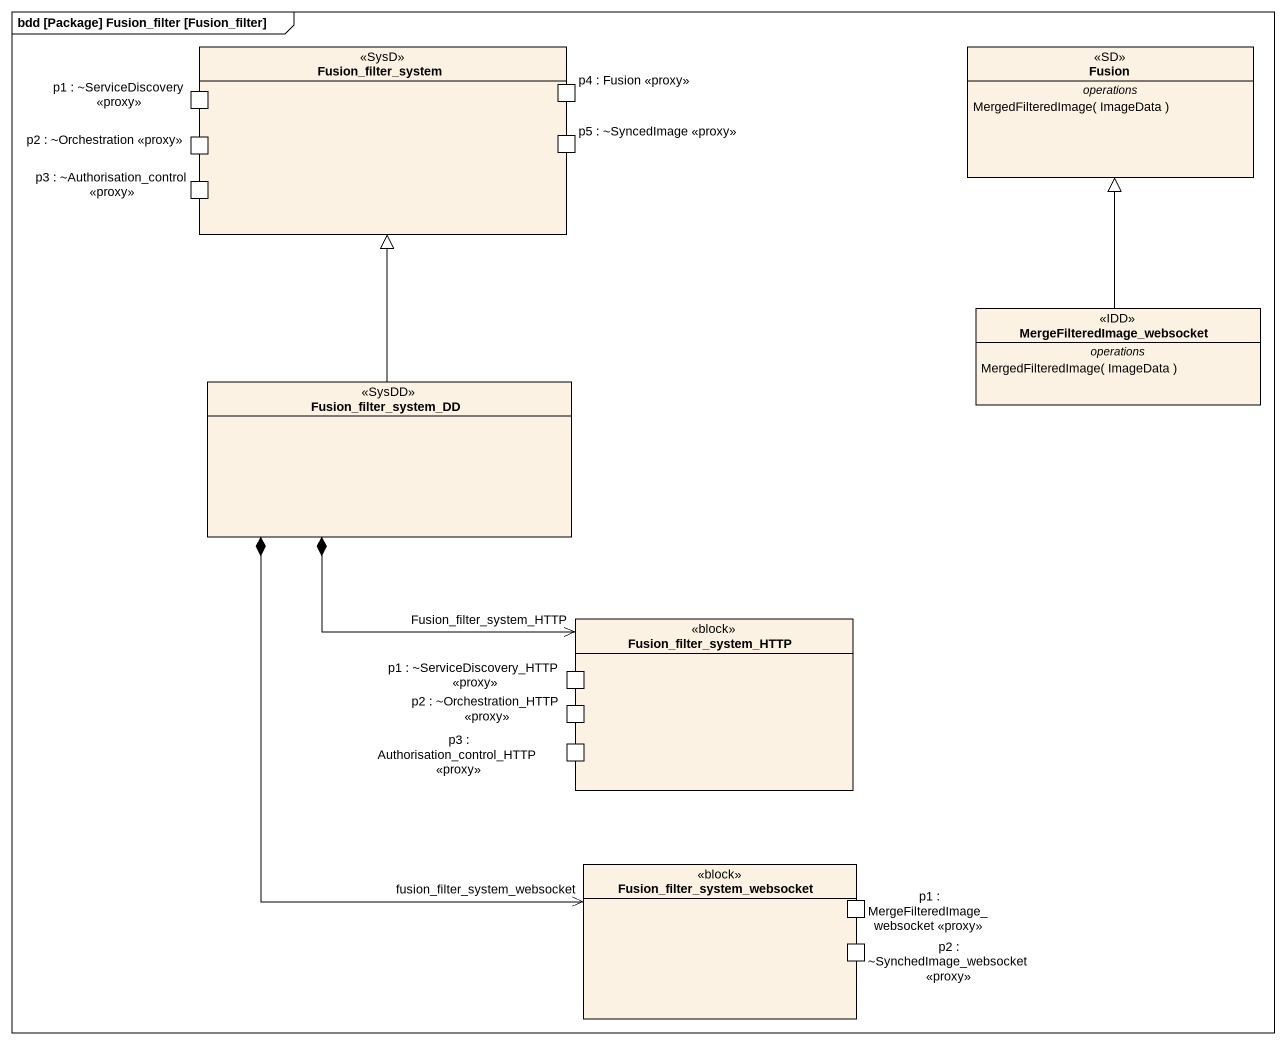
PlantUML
@startuml
mainframe bdd [Package] Fusion_filter [Fusion_filter]
allowmixing
hide circle
hide empty members
rectangle Fusion_filter_system <<SysD>> {
  port "p1 : ~ServiceDiscovery <<proxy>>" as p1_ServiceDiscovery_proxy
  port "p4 : Fusion <<proxy>>" as p4_Fusion_proxy
  port "p2 : ~Orchestration <<proxy>>" as p2_Orchestration_proxy
  port "p5 : ~SyncedImage <<proxy>>" as p5_SyncedImage_proxy
  port "p3 : ~Authorisation_control <<proxy>>" as p3_Authorisation_control
}
class Fusion <<SD>> {
  -- operations --
  MergedFilteredImage( ImageData )
}
class MergeFilteredImage_websocket <<IDD>> {
  -- operations --
  MergedFilteredImage( ImageData )
}
class Fusion_filter_system_DD <<SysDD>>
rectangle Fusion_filter_system_HTTP <<block>> {
  port "p1 : ~ServiceDiscovery_HTTP <<proxy>>" as p1_ServiceDiscovery_HTTP
  port "p2 : ~Orchestration_HTTP <<proxy>>" as p2_Orchestration_HTTP_proxy
  port "p3 : Authorisation_control_HTTP <<proxy>>" as p3_Authorisation_control_2
}
rectangle "Fusion_filter_system_websocket" as Fusion_filter_system_2 <<block>> {
  port "p1 : MergeFilteredImage_websocket <<proxy>>" as p1_MergeFilteredImage
  port "p2 : ~SynchedImage_websocket <<proxy>>" as p2_SynchedImage_websocket
}
MergeFilteredImage_websocket -up-|> Fusion
Fusion_filter_system_DD -up-|> Fusion_filter_system
Fusion_filter_system_DD *--> "Fusion_filter_system_HTTP" Fusion_filter_system_HTTP
Fusion_filter_system_DD *--> "fusion_filter_system_websocket" Fusion_filter_system_2
@enduml
